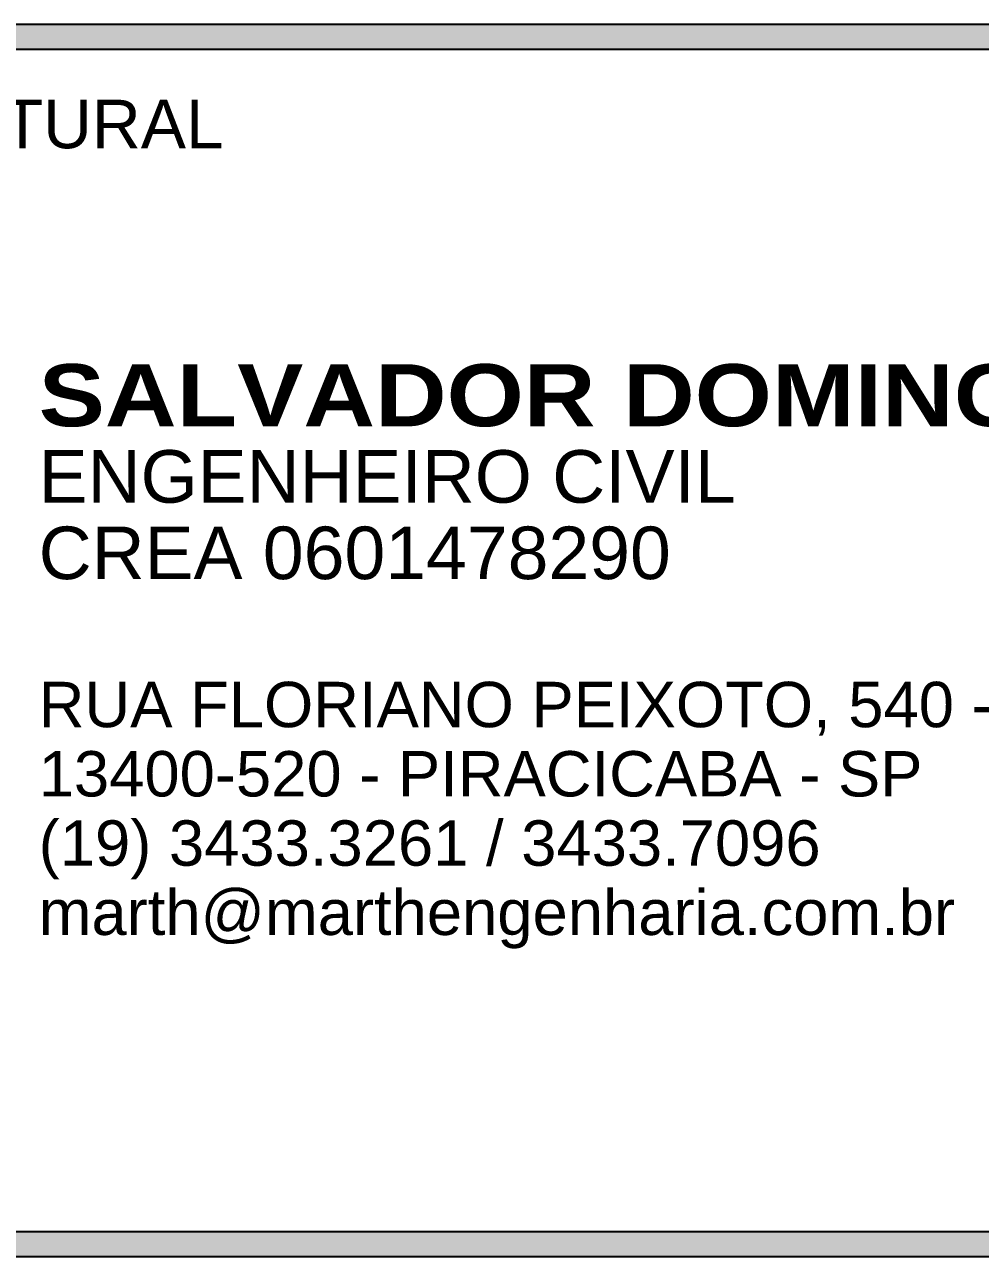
# Model space of a CAD drawing. Extents: x 0 to 5945, y 0 to 4205.
# Drawn here: x 5547.7 to 5747.9, y 617 to 874.9 of the extents above; entities that cross this region are included whole.
import ezdxf

# ---------------------------------------------------------------- set-up
doc = ezdxf.new("R2010")
doc.units = 0
doc.header["$MEASUREMENT"] = 0
for name, color, linetype in [('MTH-CARIMBO-TXT1', 1, 'CONTINUOUS'), ('MTH-CARIMBO-TXT2', 1, 'CONTINUOUS'), ('MTH-CARIMBOEFORMATO', 1, 'CONTINUOUS'), ('MTH-TXT-NEGRITO', 5, 'CONTINUOUS')]:
    doc.layers.add(name, color=color, linetype=linetype)
doc.styles.add('TQS_ARIAL', font='arial.ttf')
doc.styles.add('TQS_ARIAL_BLACK', font='ariblk.ttf')

msp = doc.modelspace()

# ---------------------------------------------------------------- linework, layer by layer
at = {"layer": 'MTH-CARIMBO-TXT2', "linetype": 'Continuous'}
for points in [[(5023.399593, 874.879511), (5023.399593, 869.750575), (5895.000506, 869.750575), (5895.000506, 874.879511), (5023.399593, 874.879511)], [(5895.011547, 617.012409), (5895.011547, 622.141345), (5022.009336, 622.141345), (5022.009336, 617.012409), (5895.011547, 617.012409)]]:
    msp.add_lwpolyline(points, dxfattribs=at)
for points in [[(5023.399593, 874.879511), (5023.399593, 869.750575), (5895.000506, 869.750575)], [(5023.399593, 874.879511), (5895.000506, 869.750575), (5895.000506, 874.879511)], [(5023.399593, 874.879511), (5895.000506, 874.879511), (5023.399593, 874.879511)], [(5895.011547, 617.012409), (5895.011547, 622.141345), (5022.009336, 622.141345)], [(5895.011547, 617.012409), (5022.009336, 622.141345), (5022.009336, 617.012409)], [(5895.011547, 617.012409), (5022.009336, 617.012409), (5895.011547, 617.012409)]]:
    msp.add_solid(points, dxfattribs=at)

# ---------------------------------------------------------------- texts
at = {"layer": 'MTH-CARIMBO-TXT1', "linetype": 'Continuous', "style": 'TQS_ARIAL'}
for s, p in [('ENGENHEIRO CIVIL  ', (5550.638561, 774.794893)), ('CREA 0601478290', (5550.638561, 758.794893))]:
    msp.add_text(s, height=11, dxfattribs=at).set_placement(p)
at = {"layer": 'MTH-CARIMBO-TXT2', "linetype": 'Continuous', "style": 'TQS_ARIAL'}
msp.add_text('PROJETO ESTRUTURAL', height=10.15, dxfattribs=at).set_placement((5423.946643, 848.995386))
at = {"layer": 'MTH-CARIMBOEFORMATO', "linetype": 'Continuous', "style": 'TQS_ARIAL'}
for s, p in [('RUA FLORIANO PEIXOTO, 540 - CENTRO ', (5550.638561, 727.794893)), ('13400-520 - PIRACICABA - SP', (5550.638561, 713.294893)), ('(19) 3433.3261 / 3433.7096', (5550.638561, 698.794893)), ('marth@marthengenharia.com.br', (5550.638561, 684.294893))]:
    msp.add_text(s, height=9.5, dxfattribs=at).set_placement(p)
at = {"layer": 'MTH-TXT-NEGRITO', "linetype": 'Continuous', "style": 'TQS_ARIAL_BLACK'}
msp.add_text('SALVADOR DOMINGOS MARTH', height=13, dxfattribs=at).set_placement((5550.638561, 790.794893))

doc.saveas('drawing.dxf')
